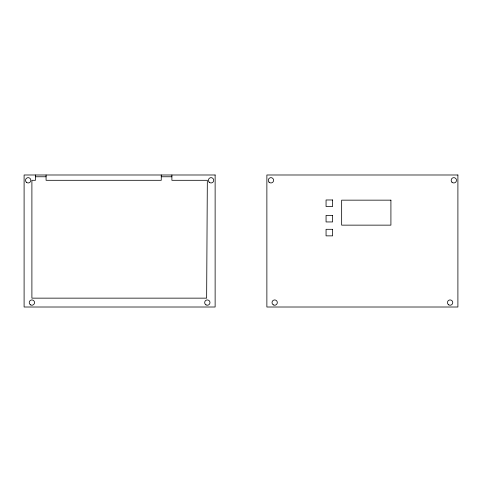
<?xml version="1.0" encoding="UTF-8"?>
<svg xmlns="http://www.w3.org/2000/svg" width="482" height="482" viewBox="0 0 482 482"><rect width="100%" height="100%" fill="white"/><g stroke="black" fill="none" stroke-linecap="round" stroke-linejoin="round"><path stroke-width="0.72" d="M35.439 176.761L46.073 176.761M161.259 176.761L171.887 176.761M171.887 174.99L171.887 180.304L207.332 180.304L206.645 298.147L31.896 298.147L31.896 180.304L35.439 180.304L35.439 174.99M161.259 174.99L161.259 180.304L46.073 180.304L46.073 174.99M215.129 174.99L24.1 174.99L24.1 307.01L215.129 307.01L215.129 174.99M457.9 174.99L266.871 174.99L266.871 307.01L457.9 307.01L457.9 174.99M332.616 199.976L326.061 199.976L326.061 206.531L332.616 206.531L332.616 199.976M390.914 200.157L341.654 200.157L341.654 225.142L390.914 225.142L390.914 200.157M332.616 215.394L326.061 215.394L326.061 221.949L332.616 221.949L332.616 215.394M332.616 229.305L326.061 229.305L326.061 235.861L332.616 235.861L332.616 229.305M206.001 304.883A2.657 2.657 0 0 0 209.989 302.582A2.657 2.657 0 0 0 206.001 300.28A2.657 2.657 0 0 0 206.001 304.883M30.571 304.883A2.657 2.657 0 0 0 34.553 302.582A2.657 2.657 0 0 0 30.571 300.28A2.657 2.657 0 0 0 30.571 304.883M209.17 182.184A2.657 2.657 0 0 0 213.622 180.997A2.657 2.657 0 0 0 210.363 177.738A2.657 2.657 0 0 0 209.17 182.184M26.299 182.184A2.657 2.657 0 0 0 30.746 180.997A2.657 2.657 0 0 0 27.486 177.738A2.657 2.657 0 0 0 26.299 182.184M273.342 304.883A2.657 2.657 0 0 0 277.325 302.582A2.657 2.657 0 0 0 273.342 300.28A2.657 2.657 0 0 0 273.342 304.883M448.772 304.883A2.657 2.657 0 0 0 452.761 302.582A2.657 2.657 0 0 0 448.772 300.28A2.657 2.657 0 0 0 448.772 304.883M451.947 182.184A2.657 2.657 0 0 0 456.394 180.997A2.657 2.657 0 0 0 453.134 177.738A2.657 2.657 0 0 0 451.947 182.184M269.07 182.184A2.657 2.657 0 0 0 273.517 180.997A2.657 2.657 0 0 0 270.257 177.738A2.657 2.657 0 0 0 269.07 182.184"/></g></svg>
